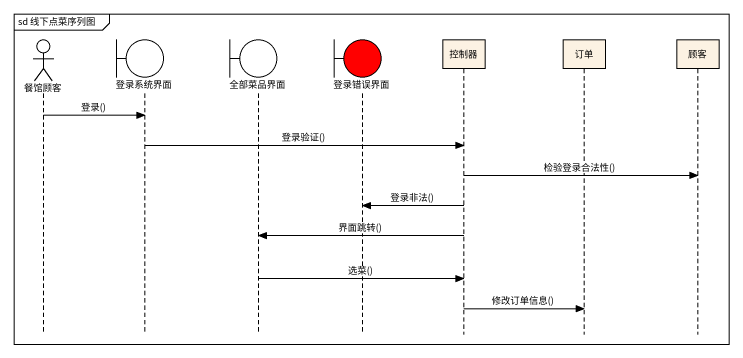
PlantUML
@startuml
mainframe sd 线下点菜序列图
hide footbox
actor 餐馆顾客
boundary 登录系统界面
boundary 全部菜品界面
boundary 登录错误界面 #FF0000
participant 控制器
participant 订单
participant 顾客

餐馆顾客 -> 登录系统界面 : 登录()
登录系统界面 -> 控制器 : 登录验证()
控制器 -> 顾客 : 检验登录合法性()
控制器 -> 登录错误界面 : 登录非法()
控制器 -> 全部菜品界面 : 界面跳转()
全部菜品界面 -> 控制器 : 选菜()
控制器 -> 订单 : 修改订单信息()
@enduml
